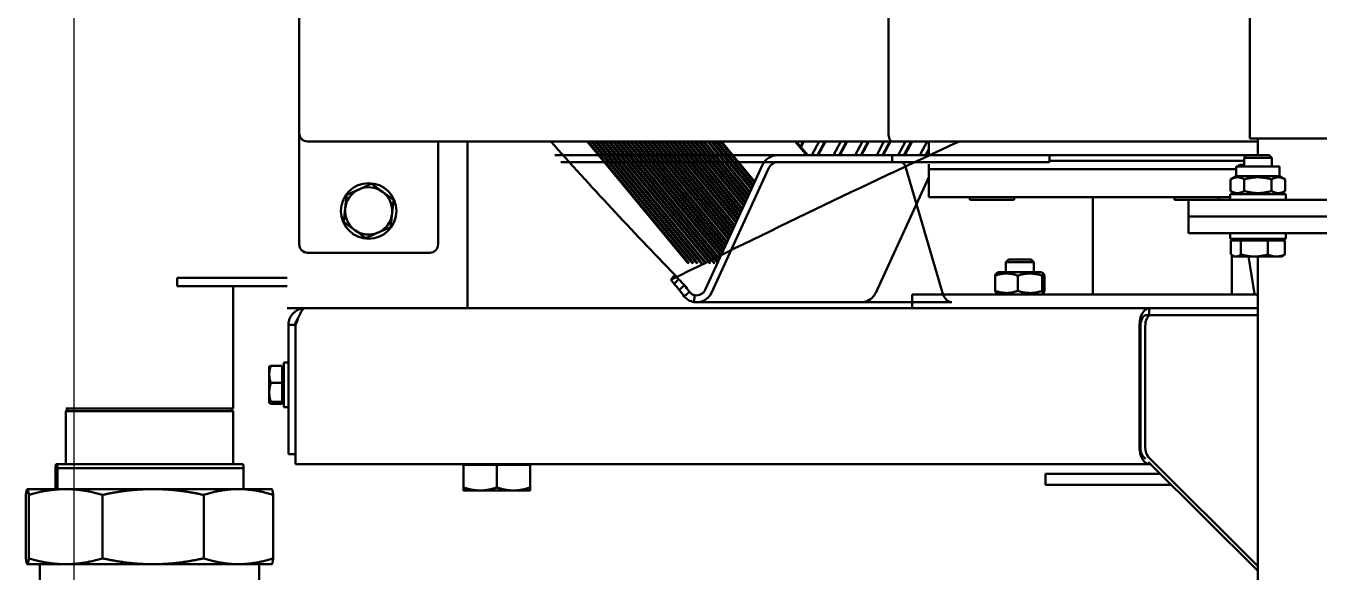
# Model space of a CAD drawing. Extents: x -3873 to 164127, y 7129 to 96529.
# Drawn here: x 66488.2 to 66953.7, y 67160.8 to 67357.2 of the extents above; entities that cross this region are included whole.
import ezdxf

# ---------------------------------------------------------------- set-up
doc = ezdxf.new("R2010")
doc.units = 0
doc.layers.add('LAYOUT', color=90, linetype='CONTINUOUS')
doc.layers.add('LAYOUT Kromeka', color=1, linetype='CONTINUOUS', lineweight=5)
doc.layers.add('Visible (ISO)', color=7, linetype='CONTINUOUS', lineweight=50)

# ---------------------------------------------------------------- blocks, each defined once
blk = doc.blocks.new('chilling_Gibletchiller_platform_short')
at = {"layer": 'LAYOUT', "color": 0, "linetype": 'Continuous', "ltscale": 50}
blk.add_line((-1840.12, 50), (-1255, 50), dxfattribs=at)
blk = doc.blocks.new('CD30-500-2500 Giblet chiller')
at = {"layer": 'Visible (ISO)', "color": 0}
for p, q in [((107929.92, 15870.54), (107929.92, 15760.54)), ((107935.92, 15760.54), (107935.92, 15870.54)), ((107935.92, 15870.54), (107935.92, 15760.54)), ((107941.92, 15760.54), (107941.92, 15870.54)), ((107907.92, 15782.54), (107907.92, 15848.54)), ((107921.42, 15793.29), (107922.58, 15795.3)), ((107926.75, 15795.3), (107922.58, 15795.3)), ((107927.92, 15793.29), (107926.75, 15795.3)), ((107927.92, 15795.49), (107927.92, 15775.49)), ((107927.92, 15795.49), (107929.92, 15795.49)), ((107941.92, 15795.49), (107943.92, 15795.49)), ((107943.92, 15795.49), (107943.92, 15775.49)), ((107944.52, 15795.19), (107949.56, 15795.19)), ((107944.52, 15789.06), (107944.52, 15795.19)), ((107950.32, 15793.99), (107949.96, 15794.61)), ((107950.32, 15792.12), (107950.32, 15793.99)), ((107913.92, 15789.57), (107914.84, 15790.49)), ((107913.92, 15781.41), (107913.92, 15789.57)), ((107914.84, 15790.49), (107914.84, 15780.49)), ((107917.92, 15790.49), (107914.84, 15790.49)), ((107917.92, 15777.69), (107917.92, 15793.29)), ((107921.42, 15793.29), (107917.92, 15793.29)), ((107921.42, 15777.69), (107921.42, 15793.29)), ((107926.75, 15790.4), (107922.58, 15790.4)), ((107944.52, 15793.19), (107943.92, 15793.19)), ((107950.32, 15784.21), (107950.32, 15792.12)), ((107913.92, 15785.39), (107907.92, 15785.39)), ((107908.92, 15785.39), (107908.92, 15653.78)), ((107944.52, 15789.06), (107949.56, 15789.06)), ((107944.52, 15779.35), (107944.52, 15789.06)), ((107950.32, 15785.39), (108110.92, 15785.39)), ((107963.92, 15784.62), (107963.92, 15661.04)), ((107968.92, 15746.33), (107968.92, 15785.39)), ((107971.42, 15785.39), (107971.42, 15746.92)), ((108022.37, 15746.03), (108061.57, 15785.39)), ((108024.92, 15746.86), (108063.3, 15785.39)), ((107851.92, 15782.54), (107907.92, 15782.54)), ((107913.92, 15781.41), (107914.84, 15780.49)), ((107913.92, 15710.52), (107913.92, 15781.41)), ((107917.92, 15780.49), (107914.84, 15780.49)), ((107915.92, 15710.52), (107915.92, 15780.49)), ((107917.38, 15778.9), (107917.38, 15780.49)), ((107926.75, 15780.58), (107922.58, 15780.58)), ((107963.67, 15784.3), (107950.32, 15782.06)), ((107950.32, 15777.57), (107950.32, 15784.21)), ((107917.92, 15778.99), (107917.38, 15778.9)), ((107917.92, 15778.49), (107917.38, 15778.9)), ((107921.42, 15777.69), (107917.92, 15777.69)), ((107918.92, 15667.04), (107918.92, 15777.69)), ((107918.92, 15667.04), (107918.92, 15777.69)), ((107921.42, 15777.69), (107922.58, 15775.67)), ((107926.75, 15775.67), (107922.58, 15775.67)), ((107927.92, 15777.69), (107926.75, 15775.67)), ((107927.92, 15775.49), (107929.92, 15775.49)), ((107928.92, 15667.04), (107928.92, 15775.49)), ((107941.92, 15775.49), (107943.92, 15775.49)), ((107944.52, 15777.79), (107943.92, 15777.79)), ((107944.52, 15776.04), (107943.92, 15776.04)), ((107944.52, 15775.79), (107944.52, 15779.35)), ((107944.52, 15779.35), (107949.56, 15779.35)), ((107944.52, 15775.79), (107949.56, 15775.79)), ((107963.92, 15776.04), (107949.75, 15776.04)), ((107950.32, 15776.99), (107949.96, 15776.36)), ((107950.32, 15776.99), (107950.32, 15777.57)), ((107929.92, 15771.47), (107928.92, 15771.47)), ((107929.92, 15755.47), (107929.92, 15760.54)), ((107929.92, 15760.54), (107935.92, 15760.54)), ((107935.92, 15760.54), (107941.92, 15760.54)), ((107929.92, 15755.47), (107928.92, 15755.47)), ((108032.42, 15754.39), (108032.42, 15709.04)), ((108028.42, 15750.37), (108028.42, 15709.04)), ((107968.92, 15746.33), (107968.92, 15442.54)), ((107968.92, 15746.33), (107971.42, 15746.33)), ((107971.42, 15745.19), (107971.42, 15746.92)), ((107974.92, 15742.86), (108018.92, 15742.86)), ((107975.42, 15744.92), (108018.79, 15744.92)), ((107975.42, 15743.19), (108018.79, 15743.19)), ((107979.42, 15743.19), (107979.42, 15742.86)), ((108022.37, 15744.3), (108023.07, 15745)), ((108024.92, 15746.33), (108024.14, 15746.33)), ((108024.92, 15747.11), (108024.92, 15746.33)), ((108024.92, 15746.33), (108024.92, 15439.04)), ((107963.92, 15726.04), (107928.92, 15726.04)), ((107913.92, 15624.98), (107913.92, 15710.52)), ((107916.42, 15710.52), (107913.92, 15710.52)), ((107916.42, 15624.98), (107916.42, 15710.52)), ((107955.92, 15707.43), (107956.42, 15708.3)), ((107955.92, 15707.43), (107955.92, 15692.13)), ((107962.67, 15708.63), (107957.17, 15708.63)), ((107962.67, 15707.87), (107957.17, 15707.87)), ((107963.92, 15707.43), (107963.41, 15708.3)), ((108032.42, 15709.04), (108028.42, 15709.04)), ((107951.42, 15703.86), (107952.34, 15704.78)), ((107951.42, 15695.7), (107951.42, 15703.86)), ((107952.34, 15704.78), (107952.34, 15694.78)), ((107955.92, 15704.78), (107952.34, 15704.78)), ((107929.92, 15697.79), (107928.92, 15697.79)), ((107929.92, 15681.79), (107929.92, 15697.79)), ((107962.67, 15699.02), (107957.17, 15699.02)), ((107951.42, 15695.7), (107952.34, 15694.78)), ((107955.92, 15694.78), (107952.34, 15694.78)), ((107955.92, 15692.13), (107956.42, 15691.25)), ((107963.92, 15692.13), (107963.41, 15691.25)), ((107962.67, 15690.92), (107957.17, 15690.92)), ((107929.92, 15681.79), (107928.92, 15681.79)), ((107966.77, 15675.36), (107966.77, 15583.4)), ((107918.44, 15658.81), (107963.31, 15671.95)), ((107913.92, 15667.04), (107908.92, 15667.04)), ((107908.92, 15666.46), (107913.92, 15663.82)), ((107913.92, 15665.87), (107911.7, 15667.04)), ((107913.92, 15666.16), (107912.24, 15667.04)), ((107917.16, 15667.04), (107918.92, 15667.04)), ((107918.92, 15667.04), (107928.92, 15667.04)), ((107963.31, 15647.91), (107921.78, 15667.04)), ((107913.92, 15658.38), (107908.92, 15661.01)), ((107913.92, 15658.09), (107908.92, 15660.72)), ((107968.92, 15661.04), (107963.92, 15661.04)), ((107966.77, 15642.42), (107966.77, 15661.04)), ((107908.92, 15658.68), (107913.92, 15656.04)), ((107913.92, 15656.48), (107913.92, 15653.78)), ((107913.92, 15656.48), (107913.92, 15532.4)), ((107916.42, 15656.48), (107916.42, 15534.64)), ((107916.42, 15653.78), (107916.42, 15656.48)), ((107861.92, 15652.54), (107905.92, 15652.54)), ((107905.92, 15652.54), (107861.92, 15652.54)), ((107908.92, 15653.78), (107908.92, 15443.41)), ((107913.92, 15650.59), (107908.92, 15653.23)), ((107913.92, 15650.31), (107908.92, 15652.94)), ((107908.92, 15650.89), (107913.92, 15648.26)), ((107916.42, 15653.78), (107913.92, 15653.78)), ((107913.92, 15642.81), (107908.92, 15645.44)), ((107913.92, 15642.52), (107908.92, 15645.16)), ((107908.92, 15643.11), (107913.92, 15640.48)), ((107966.77, 15583.4), (107966.77, 15642.42)), ((107913.92, 15635.03), (107908.92, 15637.66)), ((107913.92, 15634.74), (107908.92, 15637.38)), ((107908.92, 15635.33), (107913.92, 15632.69)), ((107913.92, 15627.24), (107908.92, 15629.88)), ((107913.92, 15626.96), (107908.92, 15629.59)), ((107908.92, 15627.54), (107913.92, 15624.91)), ((107908.92, 15619.29), (107913.92, 15623.44)), ((107908.92, 15618.91), (107913.92, 15623.05)), ((107910.98, 15621.01), (107908.92, 15622.1)), ((107910.77, 15620.83), (107908.92, 15621.81)), ((107913.92, 15624.98), (107913.92, 15613.87)), ((107916.42, 15613.87), (107916.42, 15624.98)), ((107908.92, 15619.76), (107909.26, 15619.58)), ((107913.92, 15612.58), (107913.92, 15613.87)), ((107916.42, 15612.58), (107916.42, 15613.87)), ((107918.44, 15609.44), (107963.31, 15588.77)), ((107923.41, 15604.43), (107908.92, 15592.42)), ((107908.92, 15591.96), (107923.77, 15604.27)), ((107924.61, 15603.88), (107908.92, 15590.87)), ((107908.92, 15590.41), (107924.96, 15603.71)), ((107925.8, 15603.33), (107908.92, 15589.33)), ((107908.92, 15588.86), (107926.16, 15603.16)), ((107917.38, 15607.21), (107962.25, 15586.54)), ((107927, 15602.77), (107908.92, 15587.78)), ((107908.92, 15587.32), (107927.36, 15602.61)), ((107928.2, 15602.22), (107908.92, 15586.23)), ((107908.92, 15585.77), (107928.56, 15602.06)), ((107929.4, 15601.67), (107908.92, 15584.69)), ((107908.92, 15584.22), (107929.76, 15601.5)), ((107930.6, 15601.12), (107908.92, 15583.14)), ((107908.92, 15582.68), (107930.96, 15600.95)), ((107931.8, 15600.56), (107908.92, 15581.6)), ((107908.92, 15581.13), (107932.16, 15600.4)), ((107933, 15600.01), (107908.92, 15580.05)), ((107908.92, 15579.59), (107933.36, 15599.85)), ((107934.2, 15599.46), (107908.92, 15578.5)), ((107908.92, 15578.04), (107934.56, 15599.29)), ((107935.4, 15598.91), (107908.92, 15576.96)), ((107908.92, 15576.49), (107935.76, 15598.74)), ((107936.59, 15598.36), (107908.92, 15575.41)), ((107908.92, 15574.95), (107936.95, 15598.19)), ((107937.79, 15597.8), (107908.92, 15573.86)), ((107908.92, 15573.4), (107938.15, 15597.64)), ((107938.99, 15597.25), (107908.92, 15572.32)), ((107908.92, 15571.85), (107939.35, 15597.08)), ((107940.19, 15596.7), (107908.92, 15570.77)), ((107908.92, 15570.31), (107940.55, 15596.53)), ((107941.39, 15596.15), (107908.92, 15569.23)), ((107908.92, 15568.76), (107941.75, 15595.98)), ((107942.59, 15595.59), (107908.92, 15567.68)), ((107908.92, 15567.21), (107942.95, 15595.43)), ((107943.79, 15595.04), (107908.92, 15566.13)), ((107908.92, 15565.67), (107944.15, 15594.88)), ((107944.99, 15594.49), (107908.92, 15564.59)), ((107908.92, 15564.12), (107945.35, 15594.32)), ((107946.19, 15593.94), (107908.92, 15563.04)), ((107908.92, 15562.58), (107946.55, 15593.77)), ((107947.39, 15593.38), (107908.92, 15561.49)), ((107908.92, 15561.03), (107947.75, 15593.22)), ((107948.58, 15592.83), (107908.92, 15559.95)), ((107908.92, 15559.48), (107948.94, 15592.67)), ((107949.78, 15592.28), (107908.92, 15558.4)), ((107908.92, 15557.94), (107950.14, 15592.11)), ((107950.98, 15591.73), (107908.92, 15556.85)), ((107908.92, 15556.39), (107951.34, 15591.56)), ((107951.53, 15590.63), (107908.92, 15555.31)), ((107908.92, 15554.84), (107951.53, 15590.17)), ((107951.53, 15589.09), (107908.92, 15553.76)), ((107908.92, 15553.3), (107951.53, 15588.62)), ((107951.53, 15587.54), (107908.92, 15552.22)), ((107908.92, 15551.75), (107951.53, 15587.08)), ((107951.53, 15585.99), (107908.92, 15550.67)), ((107908.92, 15550.21), (107951.53, 15585.53)), ((107951.53, 15584.45), (107908.92, 15549.12)), ((107908.92, 15548.66), (107951.53, 15583.98)), ((107951.53, 15582.9), (107908.92, 15547.58)), ((107908.92, 15547.11), (107951.53, 15582.44)), ((107951.53, 15581.36), (107908.92, 15546.03)), ((107908.92, 15545.57), (107951.53, 15580.89)), ((107951.53, 15579.81), (107908.92, 15544.48)), ((107964.63, 15579.03), (107963.02, 15580.92)), ((107966.7, 15582.49), (107964.23, 15582.87)), ((107908.92, 15544.02), (107951.53, 15579.35)), ((107956.9, 15575.56), (107958.73, 15574.16)), ((107960.19, 15575.41), (107958.41, 15576.98)), ((107962.26, 15577.16), (107960.65, 15579.06)), ((108025.22, 15522.54), (108024.92, 15522.54)), ((108025.22, 15523.54), (108033.35, 15523.54)), ((108025.22, 15511.54), (108025.22, 15523.54)), ((108034.42, 15517.54), (108034.42, 15523.54)), ((108034.42, 15505.54), (108034.42, 15517.54)), ((108025.22, 15499.54), (108025.22, 15511.54)), ((108025.22, 15511.54), (108033.35, 15511.54)), ((108034.42, 15499.54), (108034.42, 15505.54)), ((107908.92, 15501.04), (107968.92, 15501.04)), ((108025.22, 15500.54), (108024.92, 15500.54)), ((108025.22, 15499.54), (108033.35, 15499.54)), ((107908.92, 15490.41), (107945.92, 15490.41)), ((107948.92, 15487.41), (107948.92, 15443.41)), ((107905.92, 15440.41), (107861.92, 15440.41)), ((107861.92, 15440.41), (107905.92, 15440.41)), ((107945.92, 15440.41), (107905.92, 15440.41)), ((107968.92, 15442.54), (107968.92, 15441.44)), ((107968.92, 15436.04), (107968.92, 15441.44)), ((107957.92, 15436.04), (107957.92, 15432.81)), ((107960.92, 15436.04), (107960.92, 15432.81)), ((107974.92, 15439.11), (108018.92, 15439.11)), ((107974.92, 15436.54), (107974.92, 15439.04)), ((107974.92, 15439.04), (108017.42, 15439.04)), ((107974.92, 15436.54), (108017.42, 15436.54)), ((107988.42, 15434.94), (107988.42, 15436.54)), ((107992.42, 15439.04), (107992.42, 15439.11)), ((108000.42, 15439.04), (108000.42, 15439.11)), ((108004.42, 15434.94), (108004.42, 15436.54)), ((108018.92, 15439.04), (108017.42, 15439.04)), ((108017.42, 15436.54), (108021.42, 15436.54)), ((108018.92, 15439.11), (108018.92, 15439.04)), ((108018.92, 15439.04), (108024.92, 15439.04)), ((108021.42, 15439.04), (108021.42, 15436.54)), ((107957.92, 15428.48), (107957.92, 15432.81)), ((107960.92, 15432.81), (107960.92, 15428.48)), ((107988.42, 15434.94), (108004.42, 15434.94)), ((107989.61, 15434.34), (107995.75, 15434.34)), ((107989.61, 15434.34), (107989.61, 15430.22)), ((107990.72, 15434.34), (107990.72, 15434.94)), ((107995.75, 15434.34), (107995.75, 15430.22)), ((107995.75, 15434.34), (108002.56, 15434.34)), ((108002.12, 15434.34), (108002.12, 15434.94)), ((108002.56, 15434.34), (108002.56, 15430.22)), ((108002.56, 15434.34), (108003.22, 15434.34)), ((108003.22, 15434.34), (108003.22, 15430.22)), ((108036.01, 15431.05), (108058.82, 15431.05)), ((107957.92, 15428.48), (107957.92, 15397.54)), ((107960.92, 15428.48), (107960.92, 15397.54)), ((107989.92, 15429.64), (107989.89, 15429.66)), ((107989.92, 15429.64), (107992.68, 15429.64)), ((107992.68, 15429.64), (107999.16, 15429.64)), ((107999.16, 15429.64), (108002.89, 15429.64)), ((108002.89, 15429.64), (108002.92, 15429.64)), ((108002.92, 15429.64), (108002.94, 15429.66)), ((108033.92, 15430.54), (108033.93, 15430.56)), ((108033.92, 15430.54), (108033.92, 15418.54)), ((108060.92, 15430.54), (108060.91, 15430.56)), ((108060.92, 15418.54), (108060.92, 15430.54)), ((108070.92, 15426.04), (108060.92, 15426.04)), ((107960.92, 15416.69), (108004.92, 15416.69)), ((108004.92, 15415.69), (108005.92, 15416.69)), ((108004.92, 15416.69), (108004.92, 15356.39)), ((108005.92, 15416.69), (108005.92, 15356.39)), ((108005.92, 15416.69), (108024.92, 15416.69)), ((108024.92, 15420.23), (108024.92, 15353.26)), ((108033.92, 15420.39), (108026.42, 15420.39)), ((108026.42, 15420.39), (108026.42, 15353.41)), ((108033.92, 15418.54), (108033.92, 15387.81)), ((108060.92, 15387.81), (108060.92, 15418.54)), ((108036.01, 15406.03), (108058.82, 15406.03)), ((107957.92, 15396.54), (107957.92, 15397.54)), ((107957.92, 15396.54), (107960.92, 15396.54)), ((107960.92, 15397.54), (107960.92, 15396.54)), ((108033.92, 15387.81), (108033.92, 15356.34)), ((108060.92, 15356.34), (108060.92, 15387.81)), ((108058.82, 15369.59), (108036.01, 15369.59)), ((108004.92, 15357.39), (108005.92, 15356.39)), ((108005.92, 15356.39), (108024.92, 15356.39)), ((108033.92, 15356.34), (108033.92, 15342.56)), ((108060.92, 15342.56), (108060.92, 15356.34)), ((108024.92, 15352.85), (108024.92, 15353.26)), ((108026.42, 15353.41), (108033.92, 15353.41)), ((108033.92, 15352.7), (108026.42, 15352.7)), ((108070.92, 15347.04), (108060.92, 15347.04)), ((108033.92, 15342.56), (108033.92, 15342.54)), ((108033.92, 15342.54), (108033.93, 15342.52)), ((108058.82, 15343.08), (108036.01, 15343.08)), ((108060.92, 15342.54), (108060.91, 15342.52)), ((108060.92, 15342.54), (108060.92, 15342.56)), ((108036.01, 15342.03), (108058.82, 15342.03))]:
    blk.add_line(p, q, dxfattribs=at)
blk.add_circle((107933.92, 15465.41), 10, dxfattribs=at)
for centre, radius, start, end in [((107945.92, 15487.41), 3, 0, 90), ((107933.92, 15465.41), 8.5, 84.1118, 144.1118), ((107933.92, 15465.41), 8.5, 24.1118, 84.1118), ((107933.92, 15465.41), 8.5, 144.1118, 204.1118), ((107933.92, 15465.41), 8.5, 324.1118, 24.1118), ((107933.92, 15465.41), 8.5, 204.1118, 264.1118), ((107933.92, 15465.41), 8.5, 264.1118, 324.1118), ((107905.92, 15443.41), 3, 270, 0), ((107905.92, 15443.41), 3, 270, 0), ((107945.92, 15443.41), 3, 270, 0)]:
    blk.add_arc(centre, radius, start, end, dxfattribs=at)
for centre, major_axis, ratio, start_param, end_param in [((107974.92, 15746.33), (-6, 0), 0.57735, 0, 1.570796), ((107975.42, 15746.92), (-4, 0), 0.5, 0, 1.570796), ((107975.42, 15745.19), (-4, 0), 0.5, 0, 1.570796), ((107974.92, 15746.33), (-3.5, 0), 0.989743, 0.808312, 1.570796), ((108018.79, 15746.92), (4, 0), 0.5, 4.712389, 5.821079), ((108018.79, 15745.19), (-4, 0), 0.5, 1.570796, 2.679487), ((108018.92, 15746.33), (-6, 0), 0.57735, 1.570796, 3.141593), ((108018.92, 15746.33), (-3.5, 0), 0.989743, 1.570796, 2.191555), ((108166.35, 15524.86), (-411.26, 769.16), 0.185722, 1.272443, 1.407995), ((107960.77, 15675.36), (6, 0), 0.627902, 5.148721, 6.283185), ((107919.92, 15656.82), (-3.5, 0), 0.627902, 5.148721, 6.283185), ((107905.92, 15653.78), (-3, 0), 0.414214, 1.570796, 3.141593), ((107905.92, 15653.78), (-3, 0), 0.414214, 1.570796, 3.141593), ((107960.77, 15642.54), (6, 0), 0.987972, 0.755893, 1.134464), ((107919.92, 15612.58), (-6, 0), 0.987972, 0, 1.134464), ((107919.92, 15612.58), (-3.5, 0), 0.987972, 0, 1.134464), ((107951.53, 15590.4), (-1.14, -0.97), 0.118456, 3.970388, 4.61212), ((107951.53, 15590.4), (1.14, 0.97), 0.118456, 4.61212, 5.564364), ((107951.53, 15588.86), (1.14, 0.97), 0.118456, 4.61212, 7.753713), ((107951.53, 15587.31), (1.14, 0.97), 0.118456, 4.61212, 7.753713), ((107951.53, 15585.76), (1.14, 0.97), 0.118456, 4.61212, 7.753713), ((107951.53, 15584.22), (1.14, 0.97), 0.118456, 4.61212, 7.753713), ((107960.77, 15583.4), (3.5, 0), 0.987972, 6.128672, 7.417649), ((107960.77, 15583.4), (6, 0), 0.987972, 6.128672, 7.417649), ((107951.53, 15582.67), (1.14, 0.97), 0.118456, 4.61212, 7.753713), ((107951.53, 15581.12), (1.14, 0.97), 0.118456, 4.61212, 7.753713), ((107951.53, 15579.58), (1.14, 0.97), 0.118456, 4.61212, 7.753713), ((108093.03, 15822.92), (-674.1, -572.53), 0.118456, 1.273872, 1.277431), ((107902.19, 15751.04), (349.23, 379.53), 0.313483, 4.402282, 4.532881), ((108094.64, 15821.03), (-674.1, -572.53), 0.118456, 1.273872, 1.277431)]:
    blk.add_ellipse(centre, major_axis=major_axis, ratio=ratio, start_param=start_param, end_param=end_param, dxfattribs=at)
for points, weights in [([(107922.58, 15795.3), (107921.16, 15792.85), (107922.58, 15790.4)], [1, 1.15470053838, 1]), ([(107926.75, 15790.4), (107928.17, 15792.85), (107926.75, 15795.3)], [1, 1.15470053838, 1]), ([(107950.32, 15792.12), (107950.32, 15793.55), (107949.56, 15795.19)], [1, 1.0379548493, 1]), ([(107949.56, 15795.19), (107949.8, 15794.89), (107949.96, 15794.61)], [1, 1.01159652537, 1.01610676779]), ([(107922.58, 15790.4), (107921.16, 15785.49), (107922.58, 15780.58)], [1, 1.15470053838, 1]), ([(107926.75, 15780.58), (107928.17, 15785.49), (107926.75, 15790.4)], [1, 1.15470053838, 1]), ([(107949.56, 15789.06), (107950.32, 15790.7), (107950.32, 15792.12)], [1, 1.0379548493, 1]), ([(107950.32, 15784.21), (107950.32, 15786.46), (107949.56, 15789.06)], [1, 1.0379548493, 1]), ([(107922.58, 15780.58), (107921.16, 15778.13), (107922.58, 15775.67)], [1, 1.15470053838, 1]), ([(107926.75, 15775.67), (107928.17, 15778.13), (107926.75, 15780.58)], [1, 1.15470053838, 1]), ([(107949.56, 15779.35), (107950.32, 15781.95), (107950.32, 15784.21)], [1, 1.0379548493, 1]), ([(107950.32, 15777.57), (107950.32, 15778.4), (107949.56, 15779.35)], [1, 1.0379548493, 1]), ([(107949.56, 15775.79), (107950.32, 15776.74), (107950.32, 15777.57)], [1, 1.0379548493, 1]), ([(107957.17, 15708.63), (107955.75, 15708.25), (107957.17, 15707.87)], [1, 1.15470053838, 1]), ([(107957.17, 15707.87), (107955.75, 15703.45), (107957.17, 15699.02)], [1, 1.15470053838, 1]), ([(107962.67, 15707.87), (107964.08, 15708.25), (107962.67, 15708.63)], [1, 1.15470053838, 1]), ([(107962.67, 15699.02), (107964.08, 15703.45), (107962.67, 15707.87)], [1, 1.15470053838, 1]), ([(107957.17, 15699.02), (107955.75, 15694.97), (107957.17, 15690.92)], [1, 1.15470053838, 1]), ([(107962.67, 15690.92), (107964.08, 15694.97), (107962.67, 15699.02)], [1, 1.15470053838, 1]), ([(107957.17, 15690.92), (107956.51, 15691.1), (107956.42, 15691.25)], [1, 1.06624434835, 1.0757556855]), ([(107963.41, 15691.25), (107963.32, 15691.1), (107962.67, 15690.92)], [1.0757556855, 1.06624434835, 1]), ([(108033.35, 15523.54), (108034.42, 15523.54), (108034.42, 15523.54)], [1, 1.0379548493, 1]), ([(108034.42, 15517.54), (108034.42, 15520.33), (108033.35, 15523.54)], [1, 1.0379548493, 1]), ([(108033.35, 15511.54), (108034.42, 15514.76), (108034.42, 15517.54)], [1, 1.0379548493, 1]), ([(108034.42, 15505.54), (108034.42, 15508.33), (108033.35, 15511.54)], [1, 1.0379548493, 1]), ([(108033.35, 15499.54), (108034.42, 15502.76), (108034.42, 15505.54)], [1, 1.0379548493, 1]), ([(108034.42, 15499.54), (108034.42, 15499.54), (108033.35, 15499.54)], [1, 1.0379548493, 1]), ([(107927.03, 15470.39), (107928.37, 15472.24), (107929.91, 15474.37)], [1, 1.0379548493, 1]), ([(107929.91, 15474.37), (107932.52, 15474.1), (107934.79, 15473.86)], [1, 1.0379548493, 1]), ([(107934.79, 15473.86), (107937.06, 15473.63), (107939.67, 15473.36)], [1, 1.0379548493, 1]), ([(107939.67, 15473.36), (107940.75, 15470.96), (107941.68, 15468.88)], [1, 1.0379548493, 1]), ([(107924.15, 15466.42), (107925.7, 15468.55), (107927.03, 15470.39)], [1, 1.0379548493, 1]), ([(107941.68, 15468.88), (107942.61, 15466.8), (107943.68, 15464.4)], [1, 1.0379548493, 1]), ([(107926.16, 15461.94), (107925.23, 15464.01), (107924.15, 15466.42)], [1, 1.0379548493, 1]), ([(107943.68, 15464.4), (107942.14, 15462.27), (107940.8, 15460.43)], [1, 1.0379548493, 1]), ([(107928.16, 15457.46), (107927.09, 15459.86), (107926.16, 15461.94)], [1, 1.0379548493, 1]), ([(107940.8, 15460.43), (107939.47, 15458.58), (107937.93, 15456.45)], [1, 1.0379548493, 1]), ([(107933.05, 15456.95), (107930.78, 15457.19), (107928.16, 15457.46)], [1, 1.0379548493, 1]), ([(107937.93, 15456.45), (107935.31, 15456.72), (107933.05, 15456.95)], [1, 1.0379548493, 1]), ([(108033.92, 15418.54), (108033.92, 15424.54), (108036.01, 15431.05)], [1.55110707514, 1.55110707514, 1.48973577112]), ([(108036.01, 15431.05), (108034.06, 15430.79), (108033.93, 15430.56)], [1.48973577112, 1.54666408436, 1.55078542372]), ([(108058.82, 15431.05), (108060.92, 15424.54), (108060.92, 15418.54)], [1.48973577102, 1.55110707514, 1.55110707514]), ([(108060.91, 15430.56), (108060.77, 15430.79), (108058.82, 15431.05)], [1.55078542372, 1.54666408436, 1.48973577122]), ([(107989.61, 15430.22), (107991.26, 15429.64), (107992.68, 15429.64)], [1, 1.0379548493, 1]), ([(107989.89, 15429.66), (107989.76, 15429.73), (107989.61, 15430.22)], [1.01022119267, 1.03186814738, 1]), ([(107992.68, 15429.64), (107994.11, 15429.64), (107995.75, 15430.22)], [1, 1.0379548493, 1]), ([(107995.75, 15430.22), (107997.58, 15429.64), (107999.16, 15429.64)], [1, 1.0379548493, 1]), ([(107999.16, 15429.64), (108000.74, 15429.64), (108002.56, 15430.22)], [1, 1.0379548493, 1]), ([(108002.56, 15430.22), (108002.74, 15429.64), (108002.89, 15429.64)], [1, 1.0379548493, 1]), ([(108002.89, 15429.64), (108003.05, 15429.64), (108003.22, 15430.22)], [1, 1.0379548493, 1]), ([(108026.42, 15420.39), (108025.46, 15420.31), (108024.92, 15420.23)], [1.13718411552, 1.1530819516, 1.16236162362]), ([(108036.01, 15406.03), (108033.92, 15412.53), (108033.92, 15418.54)], [1.48973577112, 1.55110707514, 1.55110707514]), ([(108060.92, 15418.54), (108060.92, 15412.53), (108058.82, 15406.03)], [1.55110707514, 1.55110707514, 1.48973577101]), ([(108033.92, 15387.81), (108033.92, 15396.56), (108036.01, 15406.03)], [1.55110707514, 1.55110707514, 1.48973577112]), ([(108058.82, 15406.03), (108060.92, 15396.56), (108060.92, 15387.81)], [1.48973577121, 1.55110707514, 1.55110707514]), ([(108036.01, 15369.59), (108033.92, 15379.06), (108033.92, 15387.81)], [1.48973577112, 1.55110707514, 1.55110707514]), ([(108060.92, 15387.81), (108060.92, 15379.06), (108058.82, 15369.59)], [1.55110707514, 1.55110707514, 1.48973577101]), ([(108033.92, 15356.34), (108033.92, 15362.7), (108036.01, 15369.59)], [1.55110707514, 1.55110707514, 1.48973577112]), ([(108058.82, 15369.59), (108060.92, 15362.7), (108060.92, 15356.34)], [1.48973577121, 1.55110707514, 1.55110707514]), ([(108036.01, 15343.08), (108033.92, 15349.97), (108033.92, 15356.34)], [1.48973577112, 1.55110707514, 1.55110707514]), ([(108060.92, 15356.34), (108060.92, 15349.97), (108058.82, 15343.08)], [1.55110707514, 1.55110707514, 1.48973577101]), ([(108024.92, 15353.26), (108025.46, 15353.34), (108026.42, 15353.41)], [1.16236162362, 1.1530819516, 1.13718411552]), ([(108026.42, 15352.7), (108025.46, 15352.77), (108024.92, 15352.85)], [1.13718411552, 1.1530819516, 1.16236162362]), ([(108033.92, 15342.56), (108033.92, 15342.81), (108036.01, 15343.08)], [1.55110707514, 1.55110707514, 1.48973577112]), ([(108036.01, 15342.03), (108033.92, 15342.31), (108033.92, 15342.56)], [1.48973577112, 1.55110707514, 1.55110707514]), ([(108058.82, 15343.08), (108060.92, 15342.81), (108060.92, 15342.56)], [1.48973577121, 1.55110707514, 1.55110707514]), ([(108060.92, 15342.56), (108060.92, 15342.31), (108058.82, 15342.03)], [1.55110707514, 1.55110707514, 1.48973577101])]:
    blk.add_rational_spline(points, weights, degree=2, dxfattribs=at)
for points, knots in [([(107964.34, 15785.39), (107964.31, 15785.32), (107964.28, 15785.26), (107964.06, 15784.82), (107963.87, 15784.52), (107963.67, 15784.3)], [-0.2240951, -0.2240951, -0.2240951, -0.2240951, -0.1908198, -0.1908198, 0, 0, 0, 0]), ([(107965.14, 15646.6), (107965.82, 15645.88), (107966.29, 15645.02), (107966.66, 15643.67), (107966.74, 15643.22), (107966.77, 15642.66), (107966.77, 15642.55), (107966.77, 15642.43), (107966.77, 15642.42), (107966.77, 15642.42)], [0, 0, 0, 0, 0.25, 0.25, 0.375, 0.375, 0.40625, 0.40625, 0.4077343, 0.4077343, 0.4077343, 0.4077343]), ([(107963.02, 15580.92), (107963.17, 15581.04), (107963.31, 15581.16), (107963.57, 15581.43), (107963.69, 15581.58), (107963.9, 15581.91), (107963.99, 15582.09), (107964.14, 15582.47), (107964.19, 15582.67), (107964.23, 15582.87)], [-0.2745806, -0.2745806, -0.2745806, -0.2745806, -0.2119231, -0.2119231, -0.1453084, -0.1453084, -0.074665, -0.074665, 0, 0, 0, 0]), ([(107964.63, 15579.03), (107965.12, 15579.42), (107965.58, 15579.91), (107966.31, 15581.08), (107966.58, 15581.75), (107966.7, 15582.49)], [0, 0, 0, 0, 0.5, 0.5, 1, 1, 1, 1]), ([(107960.19, 15575.41), (107960.52, 15575.71), (107960.86, 15576.01), (107961.55, 15576.6), (107961.9, 15576.88), (107962.26, 15577.16)], [-0.2854099, -0.2854099, -0.2854099, -0.2854099, -0.1427049, -0.1427049, 0, 0, 0, 0]), ([(107968.92, 15442.54), (107968.92, 15442.25), (107969.07, 15441.97), (107969.67, 15441.4), (107970.12, 15441.11), (107971.23, 15440.54), (107971.9, 15440.25), (107973.35, 15439.68), (107974.13, 15439.4), (107974.92, 15439.11)], [0, 0, 0, 0, 0.25, 0.25, 0.5, 0.5, 0.75, 0.75, 1, 1, 1, 1]), ([(107974.92, 15436.54), (107974.48, 15436.54), (107974.05, 15436.59), (107973.24, 15436.77), (107972.85, 15436.89), (107971.8, 15437.36), (107971.2, 15437.78), (107970.64, 15438.34), (107970.58, 15438.4), (107970.43, 15438.55), (107970.35, 15438.64), (107970.2, 15438.84), (107970.12, 15438.93), (107969.9, 15439.24), (107969.77, 15439.45), (107969.43, 15440.06), (107969.26, 15440.49), (107969.07, 15441.17), (107969.02, 15441.43), (107968.94, 15441.97), (107968.92, 15442.26), (107968.92, 15442.54)], [-1.010434, -1.010434, -1.010434, -1.010434, -0.881936, -0.881936, -0.760595, -0.760595, -0.536018, -0.536018, -0.5084, -0.5084, -0.467583, -0.467583, -0.426557, -0.426557, -0.342802, -0.342802, -0.188575, -0.188575, -0.0986, -0.0986, 0, 0, 0, 0]), ([(107974.92, 15439.04), (107974.64, 15439.04), (107974.37, 15439.07), (107973.85, 15439.2), (107973.61, 15439.29), (107973.05, 15439.56), (107972.74, 15439.77), (107972.49, 15440.02)], [-0.6817819, -0.6817819, -0.6817819, -0.6817819, -0.5913147, -0.5913147, -0.5047134, -0.5047134, -0.376191, -0.376191, -0.376191, -0.376191])]:
    blk.add_open_spline(points, degree=3, knots=knots, dxfattribs=at)
for points in [[(107956.9, 15575.56), (107957.39, 15576.04), (107957.9, 15576.51), (107958.41, 15576.98)], [(107958.41, 15576.98), (107959.12, 15577.71), (107959.87, 15578.41), (107960.65, 15579.06)], [(107958.73, 15574.16), (107959.21, 15574.58), (107959.7, 15574.99), (107960.19, 15575.41)]]:
    blk.add_open_spline(points, degree=3, dxfattribs=at)

msp = doc.modelspace()

# ---------------------------------------------------------------- block references
at = {"layer": 'LAYOUT Kromeka', "ltscale": 20}
for name, p, rotation in [('CD30-500-2500 Giblet chiller', (51146.19, 175224.57), 270), ('chilling_Gibletchiller_platform_short', (66555.62, 68726.5), 90)]:
    msp.add_blockref(name, p, dxfattribs=dict(at, rotation=rotation))

doc.saveas('drawing.dxf')
